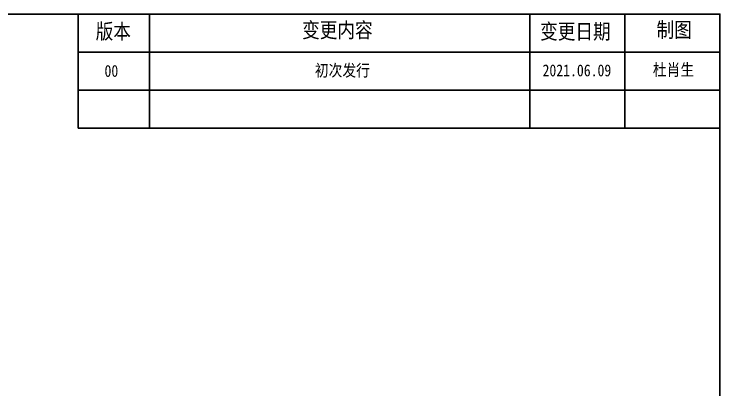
# Model space of a CAD drawing. Header units: millimetres. Extents: x -1373 to -518, y -246 to 359.
# Drawn here: x -945.3 to -517.7, y 131.4 to 358.8 of the extents above; entities that cross this region are included whole.
import ezdxf

# ---------------------------------------------------------------- set-up
doc = ezdxf.new("R2010")
doc.units = ezdxf.units.MM
doc.header["$LTSCALE"] = 16.335
doc.layers.add('图框', color=7, linetype='CONTINUOUS')
doc.layers.add('标注尺寸', color=2, linetype='CONTINUOUS')
doc.styles.get("Standard").update_dxf_attribs({"font": '', "width": 0.85, "height": 2.5})
doc.styles.get('Standard').set_extended_font_data('SimSun')

msp = doc.modelspace()

# ---------------------------------------------------------------- linework, layer by layer
at = {"layer": '图框'}
for p, q in [((-906.454, 358.85), (-906.454, 289.73)), ((-863.254, 358.85), (-863.254, 289.73)), ((-632.854, 358.85), (-632.854, 289.73)), ((-575.254, 358.85), (-575.254, 289.73)), ((-906.454, 335.81), (-517.654, 335.81)), ((-906.454, 312.77), (-517.654, 312.77)), ((-906.454, 289.73), (-517.654, 289.73))]:
    msp.add_line(p, q, dxfattribs=at)
msp.add_lwpolyline([(-1373.014, -245.95), (-517.654, -245.95), (-517.654, 358.85), (-1373.014, 358.85)], close=True, dxfattribs=at)

# ---------------------------------------------------------------- texts
at = {"layer": '图框', "char_height": 9.216, "attachment_point": 1}
for s, insert, width in [('{\\fSimSun|b0|i0|c134|p2;变更内容}', (-770.814, 353.792), 52.16628), ('制图', (-556.064, 353.968), 42.67735), ('版本', (-895.91, 353.044), 26.80681), ('变更日期', (-626.59, 352.968), 57.03994)]:
    msp.add_mtext(s, dxfattribs=dict(at, insert=insert, width=width))
at = {"layer": '标注尺寸', "char_height": 7.2, "attachment_point": 1}
for s, insert, width in [('初次发行', (-763.115, 328.388), 45.85398), ('杜肖生', (-558.268, 328.831), 38.51822), ('00', (-890.556, 328.079), 9.95952), ('2021.06.09', (-625.115, 328.402), 23.39401)]:
    msp.add_mtext(s, dxfattribs=dict(at, insert=insert, width=width))

doc.saveas('drawing.dxf')
